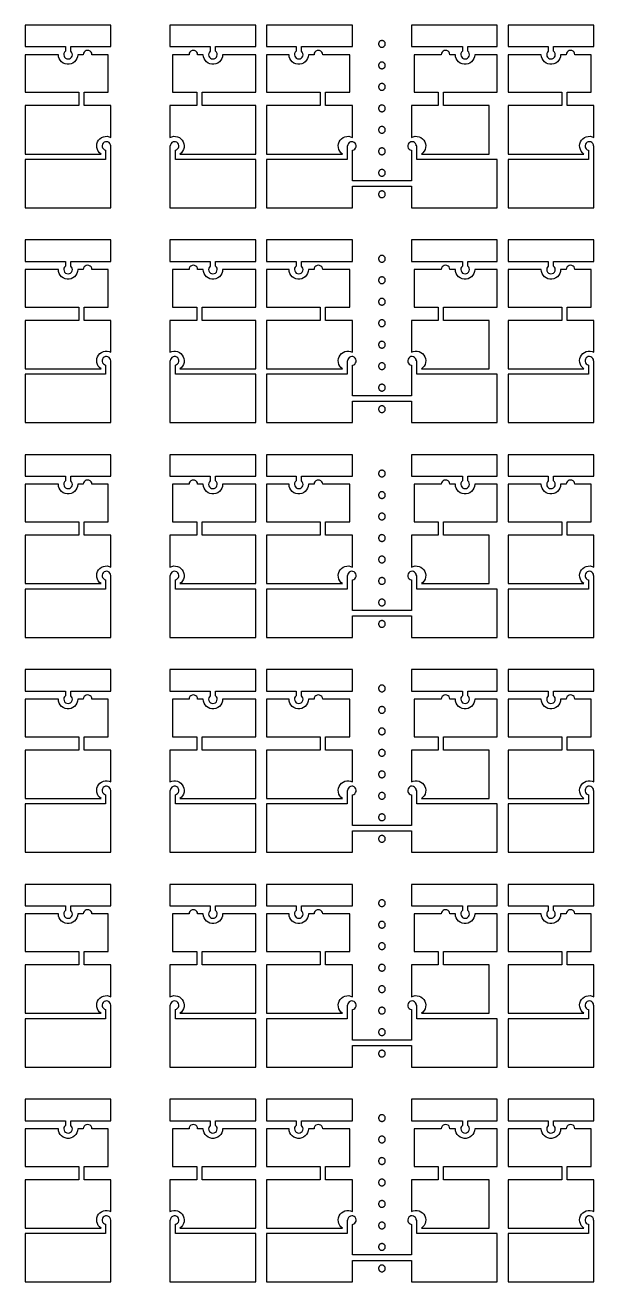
# Model space of a CAD drawing. Extents: x -100 to 100, y -100 to 100.
# Drawn here: x -34.91 to -22.22, y -28.32 to -0.3 of the extents above; entities that cross this region are included whole.
import ezdxf

# ---------------------------------------------------------------- set-up
doc = ezdxf.new("R2010")
doc.units = 0
doc.layers.add('C1', color=7, linetype='continuous')

# ---------------------------------------------------------------- blocks, each defined once
blk = doc.blocks.new('LDI_XFL94-0512-011_C1_B1')
at = {"layer": 'C1'}
for points in [[(-33.892, -53.473), (-32.994, -53.473), (-32.994, -52.994), (-34.91, -52.994), (-34.91, -53.473), (-34.012, -53.473), (-34.012, -53.578), (-34.032, -53.6), (-34.044, -53.626), (-34.048, -53.655), (-34.042, -53.684), (-34.029, -53.71), (-34.007, -53.731), (-33.981, -53.744), (-33.952, -53.749), (-33.923, -53.744), (-33.897, -53.731), (-33.876, -53.71), (-33.862, -53.684), (-33.856, -53.655), (-33.86, -53.626), (-33.872, -53.6), (-33.892, -53.578), (-33.892, -53.473)], [(-30.778, -53.578), (-30.798, -53.6), (-30.811, -53.626), (-30.814, -53.655), (-30.809, -53.684), (-30.795, -53.71), (-30.774, -53.731), (-30.748, -53.744), (-30.719, -53.749), (-30.689, -53.744), (-30.663, -53.731), (-30.642, -53.71), (-30.628, -53.684), (-30.623, -53.655), (-30.626, -53.626), (-30.639, -53.6), (-30.659, -53.578), (-30.659, -53.473), (-29.76, -53.473), (-29.76, -52.994), (-31.677, -52.994), (-31.677, -53.473), (-30.778, -53.473), (-30.778, -53.578)], [(-28.862, -53.578), (-28.882, -53.6), (-28.894, -53.626), (-28.898, -53.655), (-28.893, -53.684), (-28.879, -53.71), (-28.858, -53.731), (-28.831, -53.744), (-28.802, -53.749), (-28.773, -53.744), (-28.747, -53.731), (-28.726, -53.71), (-28.712, -53.684), (-28.707, -53.655), (-28.71, -53.626), (-28.723, -53.6), (-28.743, -53.578), (-28.743, -53.473), (-27.605, -53.473), (-27.605, -52.994), (-29.521, -52.994), (-29.521, -53.473), (-28.862, -53.473), (-28.862, -53.578)], [(-25.03, -53.473), (-24.371, -53.473), (-24.371, -52.994), (-26.287, -52.994), (-26.287, -53.473), (-25.15, -53.473), (-25.15, -53.578), (-25.17, -53.6), (-25.182, -53.626), (-25.186, -53.655), (-25.18, -53.684), (-25.166, -53.71), (-25.145, -53.731), (-25.119, -53.744), (-25.09, -53.749), (-25.061, -53.744), (-25.034, -53.731), (-25.013, -53.71), (-24.999, -53.684), (-24.994, -53.655), (-24.998, -53.626), (-25.01, -53.6), (-25.03, -53.578), (-25.03, -53.473)], [(-23.114, -53.473), (-22.216, -53.473), (-22.216, -52.994), (-24.132, -52.994), (-24.132, -53.473), (-23.234, -53.473), (-23.234, -53.578), (-23.253, -53.6), (-23.266, -53.626), (-23.269, -53.655), (-23.264, -53.684), (-23.25, -53.71), (-23.229, -53.731), (-23.203, -53.744), (-23.174, -53.749), (-23.145, -53.744), (-23.118, -53.731), (-23.097, -53.71), (-23.083, -53.684), (-23.078, -53.655), (-23.082, -53.626), (-23.094, -53.6), (-23.114, -53.578), (-23.114, -53.473)], [(-26.946, -53.338), (-26.956, -53.339), (-26.966, -53.341), (-26.975, -53.344), (-26.984, -53.348), (-26.992, -53.354), (-26.999, -53.36), (-27.006, -53.368), (-27.011, -53.376), (-27.015, -53.384), (-27.019, -53.394), (-27.02, -53.403), (-27.021, -53.413), (-27.02, -53.423), (-27.019, -53.433), (-27.015, -53.442), (-27.011, -53.451), (-27.006, -53.459), (-26.999, -53.466), (-26.992, -53.473), (-26.984, -53.478), (-26.975, -53.482), (-26.966, -53.486), (-26.956, -53.488), (-26.946, -53.488), (-26.936, -53.488), (-26.927, -53.486), (-26.917, -53.482), (-26.909, -53.478), (-26.9, -53.473), (-26.893, -53.466), (-26.887, -53.459), (-26.881, -53.451), (-26.877, -53.442), (-26.874, -53.433), (-26.872, -53.423), (-26.871, -53.413), (-26.872, -53.403), (-26.874, -53.394), (-26.877, -53.384), (-26.881, -53.376), (-26.887, -53.368), (-26.893, -53.36), (-26.9, -53.354), (-26.909, -53.348), (-26.917, -53.344), (-26.927, -53.341), (-26.936, -53.339), (-26.946, -53.338)], [(-33.737, -53.653), (-33.741, -53.698), (-33.755, -53.74), (-33.778, -53.779), (-33.808, -53.813), (-33.844, -53.839), (-33.885, -53.858), (-33.93, -53.867), (-33.975, -53.867), (-34.019, -53.858), (-34.06, -53.839), (-34.096, -53.813), (-34.126, -53.779), (-34.149, -53.74), (-34.163, -53.698), (-34.168, -53.653), (-34.91, -53.653), (-34.91, -54.491), (-33.713, -54.491), (-33.713, -54.79), (-34.91, -54.79), (-34.91, -55.868), (-33.215, -55.868), (-33.249, -55.841), (-33.276, -55.807), (-33.296, -55.768), (-33.308, -55.726), (-33.311, -55.682), (-33.306, -55.639), (-33.291, -55.597), (-33.269, -55.56), (-33.239, -55.528), (-33.204, -55.502), (-33.164, -55.484), (-33.121, -55.475), (-33.077, -55.474), (-33.034, -55.482), (-32.994, -55.499), (-32.994, -54.79), (-33.593, -54.79), (-33.593, -54.491), (-33.054, -54.491), (-33.054, -53.653), (-33.419, -53.653), (-33.424, -53.623), (-33.437, -53.596), (-33.459, -53.575), (-33.485, -53.562), (-33.515, -53.557), (-33.545, -53.562), (-33.571, -53.575), (-33.592, -53.596), (-33.606, -53.623), (-33.611, -53.653), (-33.737, -53.653)], [(-31.06, -53.653), (-31.065, -53.623), (-31.078, -53.596), (-31.099, -53.575), (-31.126, -53.562), (-31.156, -53.557), (-31.185, -53.562), (-31.212, -53.575), (-31.233, -53.596), (-31.247, -53.623), (-31.251, -53.653), (-31.617, -53.653), (-31.617, -54.491), (-31.078, -54.491), (-31.078, -54.79), (-31.677, -54.79), (-31.677, -55.499), (-31.636, -55.482), (-31.593, -55.474), (-31.55, -55.475), (-31.507, -55.484), (-31.467, -55.502), (-31.432, -55.528), (-31.402, -55.56), (-31.38, -55.597), (-31.365, -55.639), (-31.359, -55.682), (-31.362, -55.726), (-31.374, -55.768), (-31.394, -55.807), (-31.422, -55.841), (-31.456, -55.868), (-29.76, -55.868), (-29.76, -54.79), (-30.958, -54.79), (-30.958, -54.491), (-29.76, -54.491), (-29.76, -53.653), (-30.503, -53.653), (-30.508, -53.698), (-30.522, -53.74), (-30.544, -53.779), (-30.574, -53.813), (-30.611, -53.839), (-30.652, -53.858), (-30.696, -53.867), (-30.741, -53.867), (-30.785, -53.858), (-30.826, -53.839), (-30.863, -53.813), (-30.893, -53.779), (-30.915, -53.74), (-30.929, -53.698), (-30.934, -53.653), (-31.06, -53.653)], [(-28.461, -53.653), (-28.587, -53.653), (-28.592, -53.698), (-28.605, -53.74), (-28.628, -53.779), (-28.658, -53.813), (-28.695, -53.839), (-28.736, -53.858), (-28.78, -53.867), (-28.825, -53.867), (-28.869, -53.858), (-28.91, -53.839), (-28.947, -53.813), (-28.977, -53.779), (-28.999, -53.74), (-29.013, -53.698), (-29.018, -53.653), (-29.521, -53.653), (-29.521, -54.491), (-28.323, -54.491), (-28.323, -54.79), (-29.521, -54.79), (-29.521, -55.868), (-27.826, -55.868), (-27.86, -55.841), (-27.887, -55.807), (-27.907, -55.768), (-27.919, -55.726), (-27.922, -55.682), (-27.916, -55.639), (-27.902, -55.597), (-27.879, -55.56), (-27.85, -55.528), (-27.814, -55.502), (-27.775, -55.484), (-27.732, -55.475), (-27.688, -55.474), (-27.645, -55.482), (-27.605, -55.499), (-27.605, -54.79), (-28.204, -54.79), (-28.204, -54.491), (-27.665, -54.491), (-27.665, -53.653), (-28.269, -53.653), (-28.274, -53.623), (-28.288, -53.596), (-28.309, -53.575), (-28.336, -53.562), (-28.365, -53.557), (-28.395, -53.562), (-28.422, -53.575), (-28.443, -53.596), (-28.456, -53.623), (-28.461, -53.653)], [(-25.623, -53.653), (-26.228, -53.653), (-26.228, -54.491), (-25.689, -54.491), (-25.689, -54.79), (-26.287, -54.79), (-26.287, -55.499), (-26.247, -55.482), (-26.204, -55.474), (-26.16, -55.475), (-26.118, -55.484), (-26.078, -55.502), (-26.042, -55.528), (-26.013, -55.56), (-25.99, -55.597), (-25.976, -55.639), (-25.97, -55.682), (-25.973, -55.726), (-25.985, -55.768), (-26.005, -55.807), (-26.033, -55.841), (-26.066, -55.868), (-24.551, -55.868), (-24.551, -54.79), (-25.569, -54.79), (-25.569, -54.491), (-24.371, -54.491), (-24.371, -53.653), (-24.874, -53.653), (-24.879, -53.698), (-24.893, -53.74), (-24.915, -53.779), (-24.946, -53.813), (-24.982, -53.839), (-25.023, -53.858), (-25.067, -53.867), (-25.112, -53.867), (-25.156, -53.858), (-25.198, -53.839), (-25.234, -53.813), (-25.264, -53.779), (-25.287, -53.74), (-25.301, -53.698), (-25.305, -53.653), (-25.431, -53.653), (-25.436, -53.623), (-25.449, -53.596), (-25.471, -53.575), (-25.497, -53.562), (-25.527, -53.557), (-25.557, -53.562), (-25.583, -53.575), (-25.604, -53.596), (-25.618, -53.623), (-25.623, -53.653)], [(-22.958, -53.653), (-22.963, -53.698), (-22.977, -53.74), (-22.999, -53.779), (-23.029, -53.813), (-23.066, -53.839), (-23.107, -53.858), (-23.151, -53.867), (-23.196, -53.867), (-23.24, -53.858), (-23.281, -53.839), (-23.318, -53.813), (-23.348, -53.779), (-23.371, -53.74), (-23.385, -53.698), (-23.389, -53.653), (-24.132, -53.653), (-24.132, -54.491), (-22.934, -54.491), (-22.934, -54.79), (-24.132, -54.79), (-24.132, -55.868), (-22.437, -55.868), (-22.47, -55.841), (-22.498, -55.807), (-22.518, -55.768), (-22.53, -55.726), (-22.533, -55.682), (-22.527, -55.639), (-22.513, -55.597), (-22.49, -55.56), (-22.461, -55.528), (-22.425, -55.502), (-22.385, -55.484), (-22.343, -55.475), (-22.299, -55.474), (-22.256, -55.482), (-22.216, -55.499), (-22.216, -54.79), (-22.814, -54.79), (-22.814, -54.491), (-22.275, -54.491), (-22.275, -53.653), (-22.641, -53.653), (-22.645, -53.623), (-22.659, -53.596), (-22.68, -53.575), (-22.707, -53.562), (-22.737, -53.557), (-22.766, -53.562), (-22.793, -53.575), (-22.814, -53.596), (-22.828, -53.623), (-22.832, -53.653), (-22.958, -53.653)], [(-26.946, -53.817), (-26.956, -53.818), (-26.966, -53.82), (-26.975, -53.823), (-26.984, -53.827), (-26.992, -53.833), (-26.999, -53.839), (-27.006, -53.847), (-27.011, -53.855), (-27.015, -53.864), (-27.019, -53.873), (-27.02, -53.882), (-27.021, -53.892), (-27.02, -53.902), (-27.019, -53.912), (-27.015, -53.921), (-27.011, -53.93), (-27.006, -53.938), (-26.999, -53.945), (-26.992, -53.952), (-26.984, -53.957), (-26.975, -53.962), (-26.966, -53.965), (-26.956, -53.967), (-26.946, -53.967), (-26.936, -53.967), (-26.927, -53.965), (-26.917, -53.962), (-26.909, -53.957), (-26.9, -53.952), (-26.893, -53.945), (-26.887, -53.938), (-26.881, -53.93), (-26.877, -53.921), (-26.874, -53.912), (-26.872, -53.902), (-26.871, -53.892), (-26.872, -53.882), (-26.874, -53.873), (-26.877, -53.864), (-26.881, -53.855), (-26.887, -53.847), (-26.893, -53.839), (-26.9, -53.833), (-26.909, -53.827), (-26.917, -53.823), (-26.927, -53.82), (-26.936, -53.818), (-26.946, -53.817)], [(-26.946, -54.296), (-26.956, -54.297), (-26.966, -54.299), (-26.975, -54.302), (-26.984, -54.306), (-26.992, -54.312), (-26.999, -54.318), (-27.006, -54.326), (-27.011, -54.334), (-27.015, -54.343), (-27.019, -54.352), (-27.02, -54.361), (-27.021, -54.371), (-27.02, -54.381), (-27.019, -54.391), (-27.015, -54.4), (-27.011, -54.409), (-27.006, -54.417), (-26.999, -54.424), (-26.992, -54.431), (-26.984, -54.436), (-26.975, -54.441), (-26.966, -54.444), (-26.956, -54.446), (-26.946, -54.446), (-26.936, -54.446), (-26.927, -54.444), (-26.917, -54.441), (-26.909, -54.436), (-26.9, -54.431), (-26.893, -54.424), (-26.887, -54.417), (-26.881, -54.409), (-26.877, -54.4), (-26.874, -54.391), (-26.872, -54.381), (-26.871, -54.371), (-26.872, -54.361), (-26.874, -54.352), (-26.877, -54.343), (-26.881, -54.334), (-26.887, -54.326), (-26.893, -54.318), (-26.9, -54.312), (-26.909, -54.306), (-26.917, -54.302), (-26.927, -54.299), (-26.936, -54.297), (-26.946, -54.296)], [(-26.946, -54.775), (-26.956, -54.776), (-26.966, -54.778), (-26.975, -54.781), (-26.984, -54.785), (-26.992, -54.791), (-26.999, -54.797), (-27.006, -54.805), (-27.011, -54.813), (-27.015, -54.822), (-27.019, -54.831), (-27.02, -54.841), (-27.021, -54.85), (-27.02, -54.86), (-27.019, -54.87), (-27.015, -54.879), (-27.011, -54.888), (-27.006, -54.896), (-26.999, -54.903), (-26.992, -54.91), (-26.984, -54.915), (-26.975, -54.92), (-26.966, -54.923), (-26.956, -54.925), (-26.946, -54.925), (-26.936, -54.925), (-26.927, -54.923), (-26.917, -54.92), (-26.909, -54.915), (-26.9, -54.91), (-26.893, -54.903), (-26.887, -54.896), (-26.881, -54.888), (-26.877, -54.879), (-26.874, -54.87), (-26.872, -54.86), (-26.871, -54.85), (-26.872, -54.841), (-26.874, -54.831), (-26.877, -54.822), (-26.881, -54.813), (-26.887, -54.805), (-26.893, -54.797), (-26.9, -54.791), (-26.909, -54.785), (-26.917, -54.781), (-26.927, -54.778), (-26.936, -54.776), (-26.946, -54.775)], [(-26.946, -55.254), (-26.956, -55.255), (-26.966, -55.257), (-26.975, -55.26), (-26.984, -55.264), (-26.992, -55.27), (-26.999, -55.276), (-27.006, -55.284), (-27.011, -55.292), (-27.015, -55.301), (-27.019, -55.31), (-27.02, -55.32), (-27.021, -55.329), (-27.02, -55.339), (-27.019, -55.349), (-27.015, -55.358), (-27.011, -55.367), (-27.006, -55.375), (-26.999, -55.382), (-26.992, -55.389), (-26.984, -55.394), (-26.975, -55.399), (-26.966, -55.402), (-26.956, -55.404), (-26.946, -55.404), (-26.936, -55.404), (-26.927, -55.402), (-26.917, -55.399), (-26.909, -55.394), (-26.9, -55.389), (-26.893, -55.382), (-26.887, -55.375), (-26.881, -55.367), (-26.877, -55.358), (-26.874, -55.349), (-26.872, -55.339), (-26.871, -55.329), (-26.872, -55.32), (-26.874, -55.31), (-26.877, -55.301), (-26.881, -55.292), (-26.887, -55.284), (-26.893, -55.276), (-26.9, -55.27), (-26.909, -55.264), (-26.917, -55.26), (-26.927, -55.257), (-26.936, -55.255), (-26.946, -55.254)], [(-33.114, -55.988), (-34.91, -55.988), (-34.91, -57.066), (-32.994, -57.066), (-32.994, -55.689), (-33, -55.689), (-33.004, -55.66), (-33.017, -55.634), (-33.037, -55.613), (-33.062, -55.599), (-33.09, -55.593), (-33.118, -55.596), (-33.145, -55.606), (-33.167, -55.625), (-33.183, -55.649), (-33.191, -55.677), (-33.19, -55.705), (-33.181, -55.733), (-33.164, -55.756), (-33.141, -55.773), (-33.114, -55.783), (-33.114, -55.988)], [(-31.557, -55.783), (-31.53, -55.773), (-31.507, -55.756), (-31.49, -55.733), (-31.481, -55.705), (-31.48, -55.677), (-31.488, -55.649), (-31.503, -55.625), (-31.526, -55.606), (-31.552, -55.596), (-31.581, -55.593), (-31.609, -55.599), (-31.634, -55.613), (-31.654, -55.634), (-31.666, -55.66), (-31.671, -55.689), (-31.677, -55.689), (-31.677, -57.066), (-29.76, -57.066), (-29.76, -55.988), (-31.557, -55.988), (-31.557, -55.783)], [(-26.18, -55.689), (-26.184, -55.66), (-26.197, -55.634), (-26.217, -55.613), (-26.243, -55.599), (-26.271, -55.593), (-26.3, -55.596), (-26.327, -55.608), (-26.349, -55.627), (-26.364, -55.652), (-26.371, -55.681), (-26.369, -55.71), (-26.358, -55.737), (-26.34, -55.76), (-26.315, -55.776), (-26.287, -55.784), (-26.287, -56.467), (-27.605, -56.467), (-27.605, -55.784), (-27.577, -55.776), (-27.552, -55.76), (-27.534, -55.737), (-27.523, -55.71), (-27.521, -55.681), (-27.528, -55.652), (-27.543, -55.627), (-27.565, -55.608), (-27.592, -55.596), (-27.621, -55.593), (-27.649, -55.599), (-27.675, -55.613), (-27.695, -55.634), (-27.708, -55.66), (-27.713, -55.689), (-27.725, -55.689), (-27.725, -55.988), (-29.521, -55.988), (-29.521, -57.066), (-27.605, -57.066), (-27.605, -56.587), (-26.287, -56.587), (-26.287, -57.066), (-24.371, -57.066), (-24.371, -55.988), (-26.168, -55.988), (-26.168, -55.689), (-26.18, -55.689)], [(-26.946, -55.733), (-26.956, -55.734), (-26.966, -55.736), (-26.975, -55.739), (-26.984, -55.743), (-26.992, -55.749), (-26.999, -55.755), (-27.006, -55.763), (-27.011, -55.771), (-27.015, -55.78), (-27.019, -55.789), (-27.02, -55.799), (-27.021, -55.808), (-27.02, -55.818), (-27.019, -55.828), (-27.015, -55.837), (-27.011, -55.846), (-27.006, -55.854), (-26.999, -55.861), (-26.992, -55.868), (-26.984, -55.873), (-26.975, -55.878), (-26.966, -55.881), (-26.956, -55.883), (-26.946, -55.883), (-26.936, -55.883), (-26.927, -55.881), (-26.917, -55.878), (-26.909, -55.873), (-26.9, -55.868), (-26.893, -55.861), (-26.887, -55.854), (-26.881, -55.846), (-26.877, -55.837), (-26.874, -55.828), (-26.872, -55.818), (-26.871, -55.808), (-26.872, -55.799), (-26.874, -55.789), (-26.877, -55.78), (-26.881, -55.771), (-26.887, -55.763), (-26.893, -55.755), (-26.9, -55.749), (-26.909, -55.743), (-26.917, -55.739), (-26.927, -55.736), (-26.936, -55.734), (-26.946, -55.733)], [(-22.335, -55.988), (-24.132, -55.988), (-24.132, -57.066), (-22.216, -57.066), (-22.216, -55.689), (-22.222, -55.689), (-22.226, -55.66), (-22.238, -55.634), (-22.258, -55.613), (-22.283, -55.599), (-22.311, -55.593), (-22.34, -55.596), (-22.367, -55.606), (-22.389, -55.625), (-22.405, -55.649), (-22.412, -55.677), (-22.412, -55.705), (-22.402, -55.733), (-22.386, -55.756), (-22.362, -55.773), (-22.335, -55.783), (-22.335, -55.988)], [(-26.946, -56.212), (-26.956, -56.213), (-26.966, -56.215), (-26.975, -56.218), (-26.984, -56.222), (-26.992, -56.228), (-26.999, -56.234), (-27.006, -56.242), (-27.011, -56.25), (-27.015, -56.259), (-27.019, -56.268), (-27.02, -56.278), (-27.021, -56.287), (-27.02, -56.297), (-27.019, -56.307), (-27.015, -56.316), (-27.011, -56.325), (-27.006, -56.333), (-26.999, -56.34), (-26.992, -56.347), (-26.984, -56.352), (-26.975, -56.357), (-26.966, -56.36), (-26.956, -56.362), (-26.946, -56.362), (-26.936, -56.362), (-26.927, -56.36), (-26.917, -56.357), (-26.909, -56.352), (-26.9, -56.347), (-26.893, -56.34), (-26.887, -56.333), (-26.881, -56.325), (-26.877, -56.316), (-26.874, -56.307), (-26.872, -56.297), (-26.871, -56.287), (-26.872, -56.278), (-26.874, -56.268), (-26.877, -56.259), (-26.881, -56.25), (-26.887, -56.242), (-26.893, -56.234), (-26.9, -56.228), (-26.909, -56.222), (-26.917, -56.218), (-26.927, -56.215), (-26.936, -56.213), (-26.946, -56.212)], [(-26.946, -56.691), (-26.956, -56.692), (-26.966, -56.694), (-26.975, -56.697), (-26.984, -56.702), (-26.992, -56.707), (-26.999, -56.713), (-27.006, -56.721), (-27.011, -56.729), (-27.015, -56.738), (-27.019, -56.747), (-27.02, -56.757), (-27.021, -56.766), (-27.02, -56.776), (-27.019, -56.786), (-27.015, -56.795), (-27.011, -56.804), (-27.006, -56.812), (-26.999, -56.82), (-26.992, -56.826), (-26.984, -56.831), (-26.975, -56.836), (-26.966, -56.839), (-26.956, -56.841), (-26.946, -56.841), (-26.936, -56.841), (-26.927, -56.839), (-26.917, -56.836), (-26.909, -56.831), (-26.9, -56.826), (-26.893, -56.82), (-26.887, -56.812), (-26.881, -56.804), (-26.877, -56.795), (-26.874, -56.786), (-26.872, -56.776), (-26.871, -56.766), (-26.872, -56.757), (-26.874, -56.747), (-26.877, -56.738), (-26.881, -56.729), (-26.887, -56.721), (-26.893, -56.713), (-26.9, -56.707), (-26.909, -56.702), (-26.917, -56.697), (-26.927, -56.694), (-26.936, -56.692), (-26.946, -56.691)]]:
    blk.add_lwpolyline(points, close=True, dxfattribs=at)

msp = doc.modelspace()

# ---------------------------------------------------------------- block references
at = {"layer": 'C1'}
for p in [(0, 52.695), (0, 47.904), (0, 43.114), (0, 38.323), (0, 33.533), (0, 28.743)]:
    msp.add_blockref('LDI_XFL94-0512-011_C1_B1', p, dxfattribs=at)

doc.saveas('drawing.dxf')
